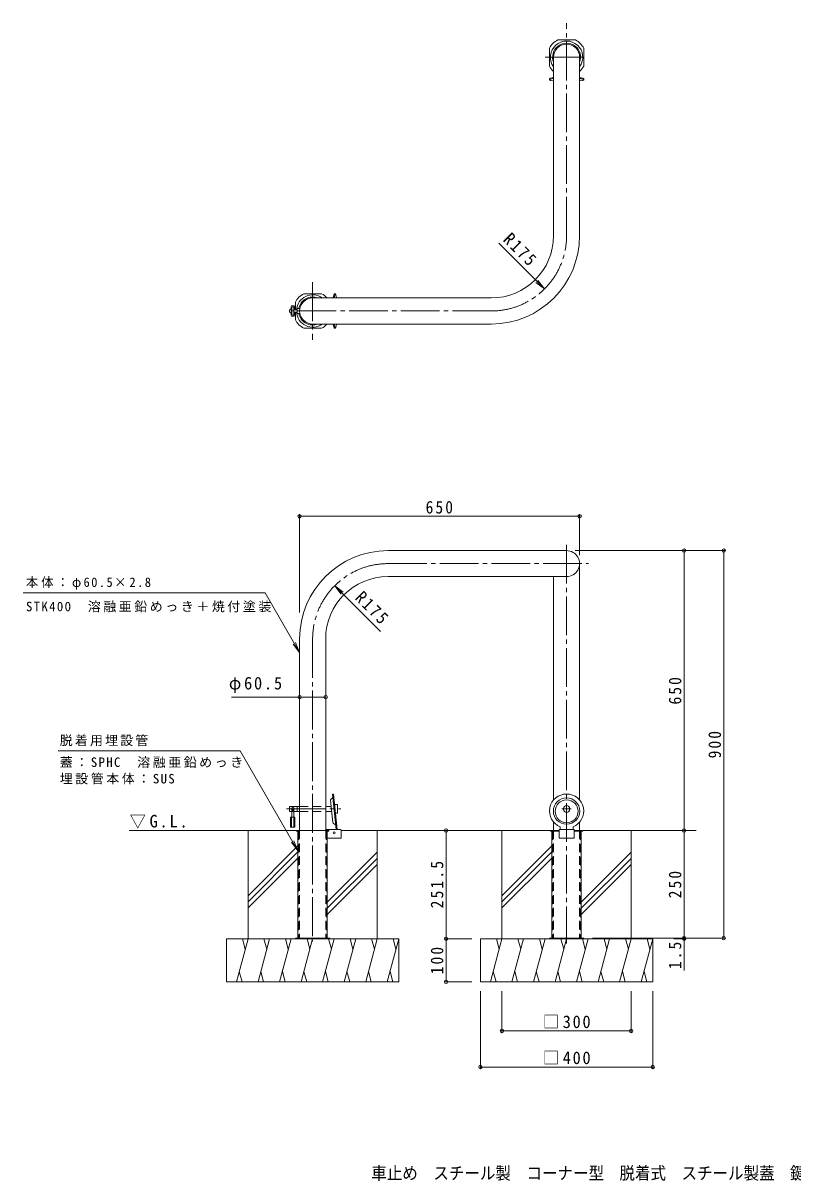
# Model space of a CAD drawing. Units: millimetres at full size, sheet at 1:10; some dimension numbers follow another scale. Extents: x -1749 to 1825, y -1371 to 1318.
# Drawn here: x -1749 to 38, y -1371 to 1318 of the extents above; entities that cross this region are included whole.
import ezdxf
from ezdxf.enums import TextEntityAlignment as Align

# ---------------------------------------------------------------- set-up
doc = ezdxf.new("R2010")
doc.units = ezdxf.units.MM
doc.header["$LTSCALE"] = 10
doc.header["$PDMODE"] = 32
doc.header["$PDSIZE"] = 8
for name, pattern in [('CHAIN1', [8, 5, -1, 1, -1]), ('CHAIN2', [12, 9, -1, 1, -1]), ('DASHED1', [1.8, 1.2, -0.6]), ('DASHED2', [3, 2, -1])]:
    doc.linetypes.add(name, pattern=pattern)
for name, color, linetype, lineweight in [('C-0', 7, 'CHAIN2', 9), ('C-1', 7, 'Continuous', 9), ('C-2', 3, 'Continuous', 9), ('C-3', 4, 'Continuous', 9), ('C-4', 7, 'Continuous', 9), ('C-5', 7, 'Continuous', 9), ('C-6', 6, 'Continuous', 5), ('C-B', 7, 'Continuous', 9)]:
    doc.layers.add(name, color=color, linetype=linetype, lineweight=lineweight)
doc.layers.add('F-5_F-5ﾚｲﾔ', color=2, linetype='Continuous')
doc.styles.add('ＭＳ ゴシック', font='')
doc.styles.get('ＭＳ ゴシック').set_extended_font_data('MS Gothic')

msp = doc.modelspace()

# ---------------------------------------------------------------- linework, layer by layer
at = {"layer": 'C-0'}
for p, q in [((-487.22, 824.23), (-487.22, 1317.71)), ((-537.22, 1238.73), (-437.22, 1238.73)), ((-1076.72, 715.92), (-1076.72, 582.55)), ((-662.22, 649.23), (-1126.72, 649.23)), ((-487.22, 106.22), (-487.22, -819.8)), ((-901.72, 62.5), (-436.48, 62.5)), ((-1076.72, -112.5), (-1076.72, -814.96)), ((-1137.02, -507.25), (-1011.5, -507.25))]:
    msp.add_line(p, q, dxfattribs=at)
for centre, start, end in [((-662.22, 824.23), 270, 0), ((-901.72, -112.5), 90, 180)]:
    msp.add_arc(centre, 175, start, end, dxfattribs=at)
at = {"layer": 'C-1'}
for p, q in [((-466.61, 1278.73), (-507.84, 1278.73)), ((-527.22, 1218.12), (-527.22, 1259.35)), ((-447.22, 1259.35), (-447.22, 1218.12)), ((-1097.34, 689.23), (-1056.11, 689.23)), ((-1116.72, 669.85), (-1116.72, 651.73)), ((-1116.72, 646.73), (-1116.72, 628.62)), ((-1056.11, 609.23), (-1097.34, 609.23)), ((-1116.72, -807.25), (-1116.72, -808.75)), ((-1116.72, -807.25), (-1036.72, -807.25)), ((-1089.22, -807.25), (-1089.22, -808.75)), ((-1064.22, -807.25), (-1064.22, -808.75)), ((-1036.72, -807.25), (-1036.72, -808.75)), ((-527.22, -807.25), (-527.22, -808.75)), ((-527.22, -807.25), (-447.22, -807.25)), ((-507.84, -807.25), (-507.84, -808.75)), ((-466.61, -807.25), (-466.61, -808.75)), ((-447.22, -807.25), (-447.22, -808.75))]:
    msp.add_line(p, q, dxfattribs=at)
for centre, start, end in [((-487.22, 1238.73), 117.26608, 152.73399), ((-487.22, 1238.73), 27.26601, 62.73392), ((-487.22, 1238.73), 207.26601, 227.76116), ((-487.22, 1238.73), 312.23863, 332.73399), ((-1076.72, 649.23), 117.26601, 152.73392), ((-1076.72, 649.23), 42.23863, 62.73399), ((-1076.72, 649.23), 207.26608, 242.73399), ((-1076.72, 649.23), 297.26601, 317.76116)]:
    msp.add_arc(centre, 45, start, end, dxfattribs=at)
at = {"layer": 'C-2'}
for p, q in [((-517.47, 824.23), (-517.47, 1238.73)), ((-456.97, 824.23), (-456.97, 1238.73)), ((-662.22, 679.48), (-1076.72, 679.48)), ((-662.22, 618.98), (-1076.72, 618.98)), ((-901.72, 92.75), (-487.22, 92.75)), ((-456.97, 62.5), (-456.97, -486.47)), ((-901.72, 32.25), (-487.22, 32.25)), ((-517.47, 32.25), (-517.47, -486.47)), ((-1106.97, -112.5), (-1106.97, -557.25)), ((-1046.47, -112.5), (-1046.47, -557.25)), ((-517.47, -537.76), (-517.47, -557.25)), ((-456.97, -537.76), (-456.97, -557.25))]:
    msp.add_line(p, q, dxfattribs=at)
at = {"layer": 'C-2', "linetype": 'DASHED2'}
for p, q in [((-1106.97, -557.25), (-1106.97, -807.25)), ((-1046.47, -557.25), (-1046.47, -807.25)), ((-517.47, -557.25), (-517.47, -807.25)), ((-456.97, -557.25), (-456.97, -807.25))]:
    msp.add_line(p, q, dxfattribs=at)
at = {"layer": 'C-2'}
for centre, radius, start, end in [((-487.22, 1238.73), 30.25, 0, 180), ((-662.22, 824.23), 205.25, 270, 0), ((-662.22, 824.23), 144.75, 270, 0), ((-1076.72, 649.23), 30.25, 90, 270), ((-901.72, -112.5), 205.25, 90, 180), ((-487.22, 62.5), 30.25, 269.99986, 90.00014), ((-901.72, -112.5), 144.75, 90, 180)]:
    msp.add_arc(centre, radius, start, end, dxfattribs=at)
at = {"layer": 'C-3', "color": 6, "lineweight": 5}
for p, q in [((-526.97, 1186.11), (-526.97, 1188.4)), ((-447.47, 1186.11), (-447.47, 1188.4)), ((-1024.1, 688.98), (-1026.39, 688.98)), ((-1024.1, 609.48), (-1026.39, 609.48)), ((-1034.08, -484.36), (-1030, -480.82)), ((-1028.26, -472.58), (-1030.54, -472.82)), ((-1021.91, -554.95), (-1030.54, -472.82)), ((-1019.6, -554.95), (-1028.26, -472.58)), ((-1029.62, -539.02), (-1035.09, -486.94)), ((-1028.09, -541.33), (-1023.37, -543.95)), ((-1020.25, -548.72), (-1022.54, -548.96)), ((-502.22, -548.72), (-502.22, -554.95)), ((-472.22, -548.72), (-472.22, -554.95))]:
    msp.add_line(p, q, dxfattribs=at)
at = {"layer": 'C-3', "color": 7, "linetype": 'CHAIN2'}
msp.add_line((-498.31, -507.25), (-476.75, -507.25), dxfattribs=at)
at = {"layer": 'C-3'}
for p, q in [((-494.22, -508.25), (-494.22, -506.25)), ((-480.22, -508.25), (-480.22, -506.25)), ((-1114.22, -557.25), (-1114.22, -558.75)), ((-1110.72, -558.75), (-1114.22, -558.75)), ((-1110.72, -558.75), (-1110.72, -807.25)), ((-1042.72, -558.75), (-1039.22, -558.75)), ((-1042.72, -558.75), (-1042.72, -807.25)), ((-1039.22, -557.25), (-1039.22, -558.75)), ((-524.72, -557.25), (-524.72, -558.75)), ((-524.72, -557.25), (-504.72, -557.25)), ((-524.72, -558.75), (-504.72, -558.75)), ((-521.22, -558.75), (-521.22, -807.25)), ((-469.72, -557.25), (-449.72, -557.25)), ((-469.72, -558.75), (-449.72, -558.75)), ((-453.22, -558.75), (-453.22, -807.25)), ((-449.72, -557.25), (-449.72, -558.75))]:
    msp.add_line(p, q, dxfattribs=at)
at = {"layer": 'C-3', "linetype": 'DASHED2'}
for p, q in [((-1109.22, -558.75), (-1109.22, -807.25)), ((-1044.22, -558.75), (-1044.22, -807.25)), ((-519.72, -558.75), (-519.72, -807.25)), ((-454.72, -558.75), (-454.72, -807.25))]:
    msp.add_line(p, q, dxfattribs=at)
at = {"layer": 'C-3', "color": 3}
for p, q in [((-1046.47, -554.95), (-1011.72, -554.95)), ((-1010.22, -573.95), (-1010.22, -556.45)), ((-504.72, -554.95), (-469.72, -554.95)), ((-469.72, -554.95), (-469.72, -575.45)), ((-1011.72, -575.45), (-1042.72, -575.45))]:
    msp.add_line(p, q, dxfattribs=at)
msp.add_lwpolyline([(-504.72, -554.95), (-504.72, -575.45), (-469.72, -575.45)], dxfattribs=at)
at = {"layer": 'C-3', "color": 2}
msp.add_circle((-1026.62, -562.75), 2.5, dxfattribs=at)
at = {"layer": 'C-3'}
for centre, radius, start, end in [((-487.22, 1238.73), 37.5, 323.77156, 216.22844), ((-487.22, 1238.73), 32.5, 338.55517, 201.44483), ((-1076.72, 649.23), 37.5, 53.77124, 176.17745), ((-1076.72, 649.23), 32.5, 68.55458, 169.36129), ((-1076.72, 649.23), 37.5, 183.82255, 306.22844), ((-1076.72, 649.23), 32.5, 190.63871, 291.44483), ((-487.22, -506.25), 7, 0, 180), ((-487.22, -508.25), 7, 180, 0)]:
    msp.add_arc(centre, radius, start, end, dxfattribs=at)
at = {"layer": 'C-3', "color": 6, "lineweight": 5}
for centre, radius, start, end in [((-1030.46, -480.29), 0.7, 311.00111, 6.00201), ((-1032.11, -486.63), 3, 131.00081, 186.00044), ((-1026.64, -538.71), 3, 186.00035, 240.99828), ((-1023.71, -544.56), 0.7, 5.99756, 60.99773)]:
    msp.add_arc(centre, radius, start, end, dxfattribs=at)
at = {"layer": 'C-3', "linetype": 'DASHED2'}
for centre, start, end in [((-1110.72, -558.75), 0, 90), ((-1042.72, -558.75), 90, 180)]:
    msp.add_arc(centre, 1.5, start, end, dxfattribs=at)
at = {"layer": 'C-3', "color": 3}
for centre, start, end in [((-1011.72, -556.45), 0, 90), ((-1011.72, -573.95), 270, 0)]:
    msp.add_arc(centre, 1.5, start, end, dxfattribs=at)
at = {"layer": 'C-3', "linetype": 'DASHED1'}
for centre, start, end in [((-521.22, -558.75), 0, 90), ((-453.22, -558.75), 90, 180)]:
    msp.add_arc(centre, 1.5, start, end, dxfattribs=at)
at = {"layer": 'C-3', "color": 6, "lineweight": 5}
for centre, major_axis, ratio, start_param, end_param in [((-487.22, 1186.11), (-39.75, 0), 0.1045, 5.577247, 6.9891237), ((-487.22, 1188.4), (39.75, 0), 0.1045, 2.4356591, 3.1415927), ((-487.22, 1188.4), (-39.75, 0), 0.1045, 5.577247, 6.2831853), ((-487.22, 1186.11), (-30.75, 0), 0.1045, 6.1026107, 6.4637599), ((-487.22, 1188.4), (39.75, 0), 0.1045, 6.2831853, 6.9891237), ((-487.22, 1186.11), (39.75, 0), 0.1045, 5.577247, 6.9891237), ((-487.22, 1186.11), (-30.75, 0), 0.1045, 2.9609956, 3.3221897), ((-1026.39, 649.23), (0, 39.75), 0.1045, 6.2831853, 6.9891237), ((-1024.1, 649.23), (0, 39.75), 0.1045, 5.577247, 6.9891237), ((-1024.1, 649.23), (0, -30.75), 0.1045, 2.9609956, 3.3221897), ((-1026.39, 649.23), (0, 39.75), 0.1045, 2.4356591, 3.1415927), ((-1026.39, 649.23), (0, -39.75), 0.1045, 5.577247, 6.2831853), ((-1024.1, 649.23), (0, -39.75), 0.1045, 5.577247, 6.9891237), ((-1024.1, 649.23), (0, -30.75), 0.1045, 6.1026107, 6.4637599), ((-487.22, -512.11), (39.75, 0), 0.9945, 5.0993324, 10.6086308)]:
    msp.add_ellipse(centre, major_axis=major_axis, ratio=ratio, start_param=start_param, end_param=end_param, dxfattribs=at)
for centre, major_axis in [((-487.22, -512.11), (30.75, 0)), ((-487.22, -512.74), (26.55, 0))]:
    msp.add_ellipse(centre, major_axis=major_axis, ratio=0.9945, dxfattribs=at)
at = {"layer": 'C-4'}
for p, q in [((-538.48, 700.49), (-558.31, 715.71)), ((-1106.97, 175.46), (-1106.97, -50.99)), ((-1106.97, 172.46), (-456.97, 172.46)), ((-456.97, 175.46), (-456.97, 82.5)), ((-119.37, 92.75), (-467.22, 92.75)), ((-214.48, 92.75), (-214.48, -557.25)), ((-122.37, 92.75), (-122.37, -807.25)), ((-1025.47, 11.24), (-1005.63, -3.98)), ((-1106.97, -247.71), (-1264.72, -247.71)), ((-1106.97, -247.71), (-1046.47, -247.71)), ((-1112.74, -513.25), (-1112.74, -501.25)), ((-767, -557.25), (-767, -808.75)), ((-214.48, -557.25), (-214.48, -807.25)), ((-770, -808.75), (-707.22, -808.75)), ((-767, -808.75), (-767, -908.75)), ((-119.37, -807.25), (-427.22, -807.25)), ((-211.48, -808.75), (-237.98, -808.75)), ((-214.48, -807.25), (-214.48, -882.46)), ((-770, -908.75), (-707.22, -908.75)), ((-687.22, -1109.61), (-687.22, -930.45)), ((-637.22, -1025.89), (-637.22, -930.45)), ((-337.22, -1025.89), (-337.22, -930.45)), ((-287.22, -1109.61), (-287.22, -930.45)), ((-637.22, -1022.89), (-337.22, -1022.89)), ((-687.22, -1106.61), (-287.22, -1106.61))]:
    msp.add_line(p, q, dxfattribs=at)
for points in [[(-644.55, 806.55), (-538.48, 700.49), (-553.7, 720.32)], [(-919.4, -94.83), (-1025.47, 11.24), (-1010.25, -8.59)]]:
    msp.add_lwpolyline(points, dxfattribs=at)
for p in [(-1106.97, 172.46), (-456.97, 172.46), (-214.48, 92.75), (-122.37, 92.75), (-1106.97, -247.71), (-1046.47, -247.71), (-767, -557.25), (-214.48, -557.25), (-767, -808.75), (-214.48, -807.25), (-214.48, -808.75), (-122.37, -807.25), (-767, -908.75), (-637.22, -1022.89), (-337.22, -1022.89), (-687.22, -1106.61), (-287.22, -1106.61)]:
    msp.add_point(p, dxfattribs=at)
at = {"layer": 'C-5'}
for p, q in [((-1187.27, -5.36), (-1748.68, -5.36)), ((-1106.97, -144.04), (-1122.19, -124.21)), ((-1244.88, -372.52), (-1667.25, -372.52)), ((-1244.88, -372.52), (-1110.72, -604.2)), ((-1110.72, -604.2), (-1125.94, -584.37)), ((-1110.72, -604.2), (-1120.29, -581.11))]:
    msp.add_line(p, q, dxfattribs=at)
msp.add_lwpolyline([(-1187.27, -5.36), (-1106.97, -144.04), (-1116.54, -120.94)], dxfattribs=at)
at = {"layer": 'C-6'}
for p, q in [((-1039.22, -557.25), (-1502.72, -557.25)), ((-1226.72, -557.25), (-1226.72, -808.75)), ((-524.72, -557.25), (-1010.22, -557.25)), ((-926.72, -557.25), (-926.72, -808.75)), ((-637.22, -557.25), (-637.22, -808.75)), ((-186.47, -557.25), (-449.72, -557.25)), ((-337.22, -557.25), (-337.22, -808.75)), ((-1110.72, -592.95), (-1226.72, -708.95)), ((-1110.72, -607.09), (-1226.72, -723.09)), ((-926.72, -607.83), (-1042.72, -723.83)), ((-521.22, -592.95), (-637.22, -708.95)), ((-521.22, -607.09), (-637.22, -723.09)), ((-337.22, -607.83), (-453.22, -723.83)), ((-1110.72, -621.23), (-1226.72, -737.23)), ((-926.72, -621.97), (-1042.72, -737.97)), ((-926.72, -636.11), (-1042.72, -752.11)), ((-521.22, -621.23), (-637.22, -737.23)), ((-337.22, -621.97), (-453.22, -737.97)), ((-337.22, -636.11), (-453.22, -752.11)), ((-1226.72, -808.75), (-1253.52, -908.75)), ((-1239.77, -808.75), (-1233.25, -833.1)), ((-1176.72, -808.75), (-1203.52, -908.75)), ((-1189.77, -808.75), (-1183.25, -833.1)), ((-1126.72, -808.75), (-1153.52, -908.75)), ((-1139.77, -808.75), (-1133.25, -833.1)), ((-1076.72, -808.75), (-1103.52, -908.75)), ((-1089.77, -808.75), (-1083.25, -833.1)), ((-1076.72, -808.75), (-876.72, -808.75)), ((-1026.72, -808.75), (-1053.52, -908.75)), ((-1039.77, -808.75), (-1033.25, -833.1)), ((-976.72, -808.75), (-1003.52, -908.75)), ((-989.77, -808.75), (-983.25, -833.1)), ((-926.72, -808.75), (-953.52, -908.75)), ((-939.77, -808.75), (-933.25, -833.1)), ((-876.72, -808.75), (-903.52, -908.75)), ((-889.77, -808.75), (-883.25, -833.1)), ((-876.72, -808.75), (-876.72, -908.75)), ((-637.22, -808.75), (-664.02, -908.75)), ((-650.27, -808.75), (-643.75, -833.1)), ((-587.22, -808.75), (-614.02, -908.75)), ((-600.27, -808.75), (-593.75, -833.1)), ((-537.22, -808.75), (-564.02, -908.75)), ((-550.27, -808.75), (-543.75, -833.1)), ((-487.22, -808.75), (-514.02, -908.75)), ((-500.27, -808.75), (-493.75, -833.1)), ((-487.22, -808.75), (-287.22, -808.75)), ((-437.22, -808.75), (-464.02, -908.75)), ((-450.27, -808.75), (-443.75, -833.1)), ((-387.22, -808.75), (-414.02, -908.75)), ((-400.27, -808.75), (-393.75, -833.1)), ((-337.22, -808.75), (-364.02, -908.75)), ((-350.27, -808.75), (-343.75, -833.1)), ((-287.22, -808.75), (-314.02, -908.75)), ((-300.27, -808.75), (-293.75, -833.1)), ((-287.22, -808.75), (-287.22, -908.75)), ((-1240.47, -908.75), (-1246.99, -884.4)), ((-1190.47, -908.75), (-1196.99, -884.4)), ((-1140.47, -908.75), (-1146.99, -884.4)), ((-1090.47, -908.75), (-1096.99, -884.4)), ((-1040.47, -908.75), (-1046.99, -884.4)), ((-990.47, -908.75), (-996.99, -884.4)), ((-940.47, -908.75), (-946.99, -884.4)), ((-890.47, -908.75), (-896.99, -884.4)), ((-650.97, -908.75), (-657.49, -884.4)), ((-600.97, -908.75), (-607.49, -884.4)), ((-550.97, -908.75), (-557.49, -884.4)), ((-500.97, -908.75), (-507.49, -884.4)), ((-450.97, -908.75), (-457.49, -884.4)), ((-400.97, -908.75), (-407.49, -884.4)), ((-350.97, -908.75), (-357.49, -884.4)), ((-300.97, -908.75), (-307.49, -884.4)), ((-1276.72, -908.75), (-876.72, -908.75)), ((-687.22, -908.75), (-287.22, -908.75))]:
    msp.add_line(p, q, dxfattribs=at)
for points in [[(-1076.72, -808.75), (-1276.72, -808.75), (-1276.72, -908.75)], [(-487.22, -808.75), (-687.22, -808.75), (-687.22, -908.75)]]:
    msp.add_lwpolyline(points, dxfattribs=at)
at = {"layer": 'C-B'}
for p, q in [((-1130.74, 647.73), (-1130.74, 650.73)), ((-1129.74, 651.73), (-1124.99, 651.73)), ((-1129.74, 646.73), (-1124.99, 646.73)), ((-1112.74, 651.73), (-1120.49, 651.73)), ((-1112.74, 646.73), (-1120.49, 646.73)), ((-1112.74, 644.23), (-1112.74, 654.23)), ((-1111.74, 655.23), (-1106.37, 655.23)), ((-1111.74, 643.23), (-1106.37, 643.23)), ((-1130.74, -502.25), (-1130.74, -512.25)), ((-1129.74, -501.25), (-1106.97, -501.25)), ((-1046.47, -501.25), (-1033.59, -501.25)), ((-1019.74, -497.25), (-1024.74, -497.25)), ((-1018.74, -516.25), (-1018.74, -498.25)), ((-1129.74, -513.25), (-1124.99, -513.25)), ((-1120.49, -513.25), (-1106.97, -513.25)), ((-1046.47, -513.25), (-1032.33, -513.25)), ((-1023.56, -517.25), (-1019.74, -517.25))]:
    msp.add_line(p, q, dxfattribs=at)
at = {"layer": 'C-B', "color": 2}
for p, q in [((-1125.49, 661.22), (-1119.99, 661.22)), ((-1124.99, 641.97), (-1124.99, 656.47)), ((-1120.49, 641.97), (-1120.49, 656.47)), ((-1125.49, 637.22), (-1119.99, 637.22)), ((-1124.99, -508.5), (-1124.99, -526.25)), ((-1120.49, -508.5), (-1120.49, -526.25)), ((-1117.74, -526.25), (-1127.74, -526.25)), ((-1127.74, -526.25), (-1127.74, -549.75)), ((-1125.49, -526.25), (-1125.49, -549.75)), ((-1119.99, -526.25), (-1119.99, -549.75)), ((-1117.74, -526.25), (-1117.74, -549.75)), ((-1117.74, -549.75), (-1127.74, -549.75))]:
    msp.add_line(p, q, dxfattribs=at)
at = {"layer": 'C-B', "linetype": 'CHAIN1'}
msp.add_line((-1122.74, -502.74), (-1122.74, -511.8), dxfattribs=at)
at = {"layer": 'C-B', "linetype": 'DASHED2'}
for p, q in [((-1106.97, -501.25), (-1046.47, -501.25)), ((-1124.99, -513.25), (-1120.49, -513.25)), ((-1106.97, -513.25), (-1046.47, -513.25))]:
    msp.add_line(p, q, dxfattribs=at)
at = {"layer": 'C-B'}
for centre, radius, start, end in [((-1129.74, 650.73), 1, 90, 180), ((-1129.74, 647.73), 1, 180, 270), ((-1111.74, 654.23), 1, 90, 180), ((-1111.74, 644.23), 1, 180, 270), ((-1129.74, -502.25), 1, 90, 180), ((-1122.74, -507.25), 3.5, 310.00777, 229.99527), ((-1024.74, -498.25), 1, 90, 150.18345), ((-1019.74, -498.25), 1, 0, 90), ((-1129.74, -512.25), 1, 180, 270), ((-1019.74, -516.25), 1, 270, 0)]:
    msp.add_arc(centre, radius, start, end, dxfattribs=at)
at = {"layer": 'C-B', "color": 2}
for centre, radius, start, end in [((-1094.62, 649.22), 33.12, 158.76074, 175.65311), ((-1094.62, 649.22), 33.12, 184.30972, 201.23926), ((-1122.74, 656.47), 2.25, 90, 180), ((-1122.74, 656.47), 2.25, 0, 90), ((-1150.87, 649.22), 33.12, 4.34689, 21.23926), ((-1150.87, 649.22), 33.12, 338.76074, 355.69028), ((-1122.74, 641.97), 2.25, 180, 270), ((-1122.74, 641.97), 2.25, 270, 0), ((-1122.74, -508.5), 2.25, 0, 180)]:
    msp.add_arc(centre, radius, start, end, dxfattribs=at)

# ---------------------------------------------------------------- texts
at = {"layer": 'C-4', "color": 2, "char_height": 29.33, "attachment_point": 7, "style": 'ＭＳ ゴシック'}
for s, insert, rotation in [('\\T1.28;\\W0.9;R175', (-636.64, 812.79), 315), ('\\T1.28;\\W0.9;R175', (-980.75, -19.34), 315), ('\\T1.27;\\W0.9;650', (-220.48, -264.75), 90), ('\\T1.27;\\W0.9;900', (-128.37, -389.75), 90), ('\\T1.28;\\W0.9;251.5', (-773, -738), 90), ('\\T1.27;\\W0.9;250', (-220.48, -714.75), 90), ('\\T1.27;\\W0.9;100', (-773, -891.25), 90), ('\\T1.27;\\W0.9;1.5', (-220.48, -879.28), 90)]:
    msp.add_mtext(s, dxfattribs=dict(at, insert=insert, rotation=rotation))
for s, insert in [('\\T1.27;\\W0.9;650', (-814.47, 178.46)), ('\\T1.22;\\W0.95;φ60.5', (-1271.09, -237.71)), ('\\T1.21;\\W0.95;□300', (-542.22, -1016.89)), ('\\T1.21;\\W0.95;□400', (-542.22, -1100.61))]:
    msp.add_mtext(s, dxfattribs=dict(at, insert=insert))
at = {"layer": 'C-5', "char_height": 21.99, "attachment_point": 7, "style": 'ＭＳ ゴシック'}
for s, insert in [('\\T1.25;\\W0.95;本体：φ60.5×2.8', (-1742.27, 2.36)), ('\\T1.2;STK400\u3000溶融亜鉛めっき＋焼付塗装', (-1742.27, -50.55)), ('\\T1.17;脱着用埋設管', (-1663.69, -361.59)), ('\\T1.2;蓋：SPHC\u3000溶融亜鉛めっき', (-1663.69, -412.09)), ('\\T1.2;埋設管本体：SUS', (-1663.69, -450.37))]:
    msp.add_mtext(s, dxfattribs=dict(at, insert=insert))
at = {"layer": 'C-5', "color": 2, "insert": (-1501.62, -552.89), "char_height": 29.33, "attachment_point": 7, "style": 'ＭＳ ゴシック'}
msp.add_mtext('\\T1.22;\\W0.95;▽G.L.', dxfattribs=at)
at = {"layer": 'F-5_F-5ﾚｲﾔ', "style": 'ＭＳ ゴシック', "width": 0.9}
msp.add_text('車止め\u3000スチール製\u3000コーナー型\u3000脱着式\u3000スチール製蓋\u3000鍵付\u3000ＹＤ６Ｌ５－ＤＬ', height=29.33, dxfattribs=at).set_placement((-940.51, -1376.43), align=Align.BOTTOM_LEFT)

doc.saveas('drawing.dxf')
